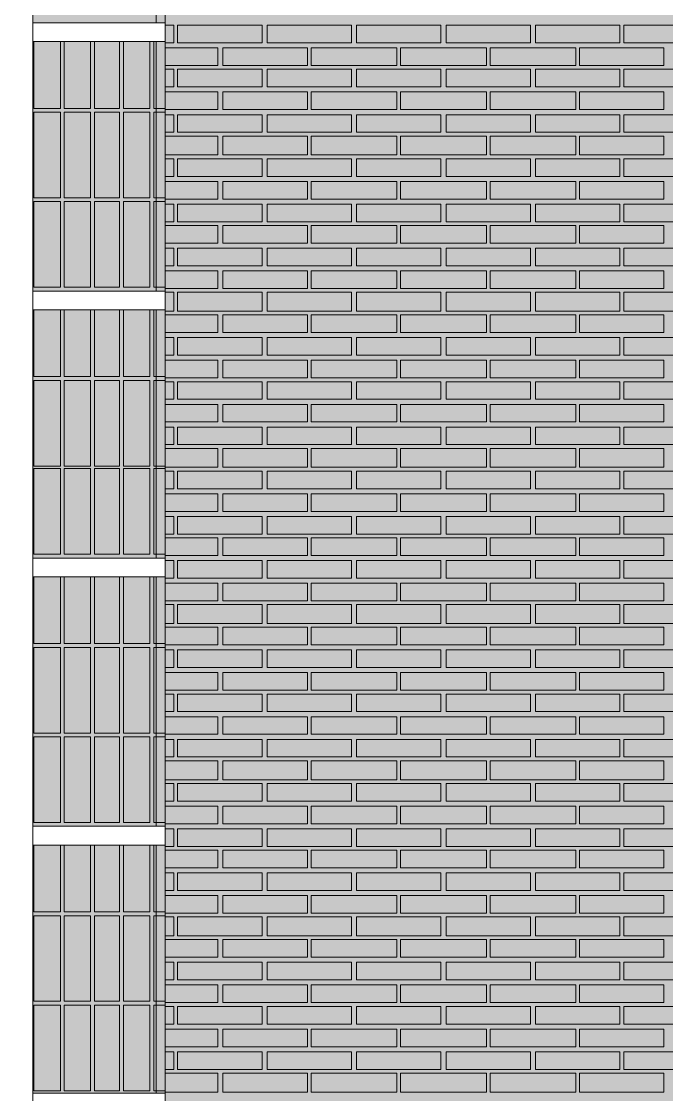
# Model space of a CAD drawing. Header units: millimetres. Extents: x -28928 to 100580, y -22867 to 36490.
# Drawn here: x 55282 to 57448, y 3330 to 6934 of the extents above; entities that cross this region are included whole.
import ezdxf

# ---------------------------------------------------------------- set-up
doc = ezdxf.new("R2010")
doc.units = ezdxf.units.MM
doc.layers.add('PDF _Геометрия', color=7, linetype='Continuous', true_color=0x8f8e8d)
doc.layers.add('PDF _Сплошная заливка', color=7, linetype='Continuous', true_color=0xffffff)

msp = doc.modelspace()

# ---------------------------------------------------------------- hatches: boundary and pattern name
at = {"layer": 'PDF _Сплошная заливка', "true_color": 0xffb53f, "transparency": 33554559}
h = msp.add_hatch(color=40, dxfattribs=at)
h.paths.add_polyline_path([(54591.8, 8685.7), (54591.8, 8224.5), (54845.7, 8224.5), (54845.7, 8685.7)])
h.paths.add_polyline_path([(54460.7, 3189.9), (54460.7, 2728.7), (54566.4, 2728.7), (54566.4, 3189.9)])
h.paths.add_polyline_path([(54875.3, 3689.1), (54875.3, 3228), (55243.4, 3228), (55243.4, 3689.1)])
h.paths.add_polyline_path([(54875.3, 3189.9), (54875.3, 2728.7), (55243.4, 2728.7), (55243.4, 3189.9)])
h.paths.add_polyline_path([(54460.7, 3689.1), (54460.7, 3228), (54566.4, 3228), (54566.4, 3689.1)])
h.paths.add_polyline_path([(43706.1, 2161.8), (43706.1, 2144.9), (44006.4, 2144.9), (44006.4, 2161.8)])
h.paths.add_polyline_path([(54875.3, 4188.4), (54875.3, 3727.2), (55243.4, 3727.2), (55243.4, 4188.4)])
h.paths.add_polyline_path([(43706.1, 2094.1), (43706.1, 2081.4), (44006.4, 2081.4), (44006.4, 2094.1)])
h.paths.add_polyline_path([(54460.7, 4188.4), (54460.7, 3727.2), (54566.4, 3727.2), (54566.4, 4188.4)])
h.paths.add_polyline_path([(43706.1, 2034.9), (43706.1, 2022.2), (44006.4, 2022.2), (44006.4, 2034.9)])
h.paths.add_polyline_path([(54591.8, 4687.6), (54591.8, 4226.4), (54845.7, 4226.4), (54845.7, 4687.6)])
h.paths.add_polyline_path([(43706.1, 1971.4), (43706.1, 1963), (44006.4, 1963), (44006.4, 1971.4)])
h.paths.add_polyline_path([(54591.8, 5186.8), (54591.8, 4725.7), (54845.7, 4725.7), (54845.7, 5186.8)])
h.paths.add_polyline_path([(43706.1, 1912.2), (43706.1, 1903.7), (44006.4, 1903.7), (44006.4, 1912.2)])
h.paths.add_polyline_path([(54875.3, 5686), (54875.3, 5224.9), (55243.4, 5224.9), (55243.4, 5686)])
h.paths.add_polyline_path([(43706.1, 1853), (43706.1, 1844.5), (44006.4, 1844.5), (44006.4, 1853)])
h.paths.add_polyline_path([(54460.7, 5686), (54460.7, 5224.9), (54566.4, 5224.9), (54566.4, 5686)])
h.paths.add_polyline_path([(43706.1, 1793.7), (43706.1, 1785.3), (44006.4, 1785.3), (44006.4, 1793.7)])
h.paths.add_polyline_path([(54875.3, 6185.3), (54875.3, 5728.4), (55243.4, 5728.4), (55243.4, 6185.3)])
h.paths.add_polyline_path([(43490.3, 1793.7), (43490.3, 1785.3), (43613, 1785.3), (43613, 1793.7)])
h.paths.add_polyline_path([(54460.7, 6185.3), (54460.7, 5728.4), (54566.4, 5728.4), (54566.4, 6185.3)])
h.paths.add_polyline_path([(43490.3, 1853), (43490.3, 1844.5), (43613, 1844.5), (43613, 1853)])
h.paths.add_polyline_path([(54591.8, 6684.5), (54591.8, 6227.6), (54845.7, 6227.6), (54845.7, 6684.5)])
h.paths.add_polyline_path([(43490.3, 1912.2), (43490.3, 1903.7), (43613, 1903.7), (43613, 1912.2)])
h.paths.add_polyline_path([(54591.8, 7183.7), (54591.8, 6726.8), (54845.7, 6726.8), (54845.7, 7183.7)])
h.paths.add_polyline_path([(43490.3, 1971.4), (43490.3, 1963), (43613, 1963), (43613, 1971.4)])
h.paths.add_polyline_path([(54875.3, 7687.2), (54875.3, 7226), (55243.4, 7226), (55243.4, 7687.2)])
h.paths.add_polyline_path([(43490.3, 2034.9), (43490.3, 2022.2), (43613, 2022.2), (43613, 2034.9)])
h.paths.add_polyline_path([(54460.7, 7687.2), (54460.7, 7226), (54566.4, 7226), (54566.4, 7687.2)])
h.paths.add_polyline_path([(43490.3, 2094.1), (43490.3, 2081.4), (43613, 2081.4), (43613, 2094.1)])
h.paths.add_polyline_path([(54875.3, 8186.4), (54875.3, 7725.3), (55243.4, 7725.3), (55243.4, 8186.4)])
h.paths.add_polyline_path([(43490.3, 2161.8), (43490.3, 2144.9), (43613, 2144.9), (43613, 2161.8)])
h.paths.add_polyline_path([(54460.7, 8186.4), (54460.7, 7725.3), (54566.4, 7725.3), (54566.4, 8186.4)])
h.paths.add_polyline_path([(54591.8, 3189.9), (54591.8, 2728.7), (54845.7, 2728.7), (54845.7, 3189.9)])
h.paths.add_polyline_path([(54875.3, 8685.7), (54875.3, 8224.5), (55243.4, 8224.5), (55243.4, 8685.7)])
h.paths.add_polyline_path([(54591.8, 3689.1), (54591.8, 3228), (54845.7, 3228), (54845.7, 3689.1)])
h.paths.add_polyline_path([(54460.7, 8685.7), (54460.7, 8224.5), (54566.4, 8224.5), (54566.4, 8685.7)])
h.paths.add_polyline_path([(54591.8, 4188.4), (54591.8, 3727.2), (54845.7, 3727.2), (54845.7, 4188.4)])
h.paths.add_polyline_path([(55763.7, 8664.5), (55319.5, 8664.5), (55319.5, 7831), (55763.7, 7831)])
h.paths.add_polyline_path([(54875.3, 4687.6), (54875.3, 4226.4), (55243.4, 4226.4), (55243.4, 4687.6)])
h.paths.add_polyline_path([(54845.7, 8723.7), (54845.7, 9028.4), (54591.8, 9028.4), (54591.8, 8723.7)])
h.paths.add_polyline_path([(54460.7, 4687.6), (54460.7, 4226.4), (54566.4, 4226.4), (54566.4, 4687.6)])
h.paths.add_polyline_path([(55319.5, 8728), (55763.7, 8728), (55763.7, 9028.4), (55319.5, 9028.4)])
h.paths.add_polyline_path([(54875.3, 5186.8), (54875.3, 4725.7), (55243.4, 4725.7), (55243.4, 5186.8)])
h.paths.add_polyline_path([(55763.7, 7767.6), (55319.5, 7767.6), (55319.5, 6929.9), (55763.7, 6929.9)])
h.paths.add_polyline_path([(54460.7, 5186.8), (54460.7, 4725.7), (54566.4, 4725.7), (54566.4, 5186.8)])
h.paths.add_polyline_path([(55763.7, 5965.3), (55319.5, 5965.3), (55319.5, 5131.8), (55763.7, 5131.8)])
h.paths.add_polyline_path([(54591.8, 5686), (54591.8, 5224.9), (54845.7, 5224.9), (54845.7, 5686)])
h.paths.add_polyline_path([(44344.9, 1671), (44344.9, 1573.7), (44890.7, 1573.7), (44890.7, 2733), (46265.7, 2733), (46265.7, 2766.8), (48152.6, 2766.8), (48152.6, 2733), (49887.2, 2733), (49887.2, 1573.7), (51287.6, 1573.7), (51287.6, 2733), (53085.7, 2733), (53085.7, 1573.7), (55260.3, 1573.7), (55260.3, 2686.4), (54448, 2686.4), (54448, 9028.4), (34432.2, 9028.4), (34432.2, 1573.7), (35295.3, 1573.7), (35295.3, 2733), (37093.4, 2733), (37093.4, 1573.7), (38493.7, 1573.7), (38493.7, 2733), (40291.8, 2733), (40291.8, 1573.7), (41637.2, 1573.7), (41637.2, 1869.9), (41692.2, 1869.9), (41692.2, 1891), (41578, 1891), (41578, 1908), (41692.2, 1908), (41692.2, 2733), (43490.3, 2733), (43490.3, 2284.5), (43503, 2288.7), (43511.4, 2293), (43524.1, 2297.2), (43541.1, 2305.7), (43553.7, 2309.9), (43570.7, 2318.4), (43583.4, 2322.6), (43600.3, 2331), (43613, 2335.3), (43629.9, 2343.7), (43642.6, 2348), (43659.5, 2356.4), (43672.2, 2360.7), (43680.7, 2364.9), (43693.4, 2369.1), (43710.3, 2377.6), (43723, 2381.8), (43739.9, 2390.3), (43752.6, 2394.5), (43769.5, 2403), (43782.2, 2407.2), (43799.1, 2415.7), (43811.8, 2419.9), (43828.7, 2428.4), (43841.4, 2432.6), (43849.9, 2436.8), (43871.1, 2436.8), (43888, 2428.4), (43900.7, 2424.1), (43917.6, 2415.7), (43930.3, 2411.4), (43947.2, 2403), (43959.9, 2398.7), (43976.8, 2390.3), (43989.5, 2386), (44006.4, 2377.6), (44019.1, 2373.4), (44036.1, 2364.9), (44048.7, 2360.7), (44065.7, 2352.2), (44078.4, 2348), (44095.3, 2339.5), (44108, 2335.3), (44133.4, 2322.6), (44146.1, 2318.4), (44163, 2309.9), (44175.7, 2305.7), (44192.6, 2297.2), (44205.3, 2293), (44222.2, 2284.5), (44234.9, 2280.3), (44251.8, 2271.8), (44264.5, 2267.6), (44281.4, 2259.1), (44294.1, 2254.9), (44311.1, 2246.4), (44323.7, 2242.2), (44340.7, 2233.7), (44353.4, 2229.5), (44378.7, 2216.8), (44378.7, 2161.8), (44099.5, 2161.8), (44099.5, 2144.9), (44294.1, 2144.9), (44340.7, 2098.4), (44099.5, 2094.1), (44099.5, 2081.4), (44298.4, 2081.4), (44340.7, 2039.1), (44099.5, 2034.9), (44099.5, 2022.2), (44294.1, 2022.2), (44340.7, 1975.7), (44099.5, 1971.4), (44099.5, 1963), (44294.1, 1963), (44340.7, 1916.4), (44099.5, 1912.2), (44099.5, 1903.7), (44294.1, 1903.7), (44340.7, 1857.2), (44099.5, 1853), (44099.5, 1844.5), (44294.1, 1844.5), (44340.7, 1798), (44099.5, 1793.7), (44099.5, 1785.3), (44289.9, 1785.3), (44298.4, 1781), (44340.7, 1738.7), (44336.4, 1734.5), (44404.1, 1726), (44404.1, 1671)])
h.paths.add_polyline_path([(54591.8, 6185.3), (54591.8, 5728.4), (54845.7, 5728.4), (54845.7, 6185.3)])
h.paths.add_polyline_path([(55763.7, 4167.2), (55319.5, 4167.2), (55319.5, 3333.7), (55763.7, 3333.7)])
h.paths.add_polyline_path([(54875.3, 6684.5), (54875.3, 6227.6), (55243.4, 6227.6), (55243.4, 6684.5)])
h.paths.add_polyline_path([(55763.7, 3270.3), (55319.5, 3270.3), (55319.5, 2432.6), (55763.7, 2432.6)])
h.paths.add_polyline_path([(54460.7, 6684.5), (54460.7, 6227.6), (54566.4, 6227.6), (54566.4, 6684.5)])
h.paths.add_polyline_path([(55763.7, 2369.1), (55319.5, 2369.1), (55319.5, 1573.7), (55763.7, 1573.7)])
h.paths.add_polyline_path([(54875.3, 7183.7), (54875.3, 6726.8), (55243.4, 6726.8), (55243.4, 7183.7)])
h.paths.add_polyline_path([(55763.7, 5068.4), (55319.5, 5068.4), (55319.5, 4230.7), (55763.7, 4230.7)])
h.paths.add_polyline_path([(54460.7, 7183.7), (54460.7, 6726.8), (54566.4, 6726.8), (54566.4, 7183.7)])
h.paths.add_polyline_path([(55763.7, 6866.4), (55319.5, 6866.4), (55319.5, 6028.7), (55763.7, 6028.7)])
h.paths.add_polyline_path([(54591.8, 7687.2), (54591.8, 7226), (54845.7, 7226), (54845.7, 7687.2)])
h.paths.add_polyline_path([(55243.4, 8723.7), (55243.4, 9028.4), (54875.3, 9028.4), (54875.3, 8723.7)])
h.paths.add_polyline_path([(54591.8, 8186.4), (54591.8, 7725.3), (54845.7, 7725.3), (54845.7, 8186.4)])
h.paths.add_polyline_path([(54566.4, 8723.7), (54566.4, 9028.4), (54460.7, 9028.4), (54460.7, 8723.7)])
at = {"layer": 'PDF _Сплошная заливка', "true_color": 0xdcd6cf, "transparency": 33554559}
msp.add_hatch(color=254, dxfattribs=at).paths.add_polyline_path([(60798.4, -2005.5), (60798.4, -4713.2), (70224.5, -4713.2), (70224.5, -1464), (74070.3, -1464), (74070.3, -4713.2), (82294.9, -4713.2), (82294.9, 9028.4), (55763.7, 9028.4), (55763.7, -4713.2), (56851.1, -4713.2), (56851.1, -1464), (58251.4, -1464), (58251.4, -4713.2), (59499.5, -4713.2), (59499.5, -2005.5)])

# ---------------------------------------------------------------- linework, layer by layer
at = {"layer": 'PDF _Геометрия', "color": 7, "lineweight": 9}
for points in [[(55319.5, 9870.3), (55319.5, 1573.7)], [(55763.7, 1023.7), (55763.7, 9028.4), (55763.7, 1455.3), (55763.7, 1463.7)], [(55734.1, 7767.6), (55734.1, 6929.9)], [(55763.7, 6929.9), (55319.5, 6929.9)], [(55319.5, 6028.7), (55763.7, 6028.7), (55763.7, 6866.4), (55319.5, 6866.4)], [(55734.1, 6866.4), (55734.1, 6028.7)], [(55319.5, 5131.8), (55763.7, 5131.8), (55763.7, 5965.3), (55319.5, 5965.3)], [(55734.1, 5965.3), (55734.1, 5131.8)], [(55319.5, 4230.7), (55763.7, 4230.7), (55763.7, 5068.4), (55319.5, 5068.4)], [(55734.1, 5068.4), (55734.1, 4230.7)], [(55319.5, 4167.2), (55763.7, 4167.2)], [(55734.1, 4167.2), (55734.1, 3333.7)], [(55763.7, 3333.7), (55319.5, 3333.7)]]:
    msp.add_lwpolyline(points, dxfattribs=at)
at = {"layer": 'PDF _Геометрия', "color": 253, "lineweight": 9, "true_color": 0xaea391}
for points in [[(55412.6, 6929.9), (55323.7, 6929.9)], [(55514.1, 6929.9), (55425.3, 6929.9)], [(55611.4, 6929.9), (55526.8, 6929.9)], [(55713, 6929.9), (55624.1, 6929.9)], [(55763.7, 6929.9), (55725.7, 6929.9)], [(55323.7, 6866.4), (55323.7, 6642.2), (55412.6, 6642.2), (55412.6, 6866.4)], [(55425.3, 6866.4), (55425.3, 6642.2), (55514.1, 6642.2), (55514.1, 6866.4)], [(55526.8, 6866.4), (55526.8, 6642.2), (55611.4, 6642.2), (55611.4, 6866.4)], [(55624.1, 6866.4), (55624.1, 6642.2), (55713, 6642.2), (55713, 6866.4)], [(55763.7, 6642.2), (55725.7, 6642.2), (55725.7, 6866.4)], [(55763.7, 6341.8), (55725.7, 6341.8), (55725.7, 6629.5), (55763.7, 6629.5)], [(55763.7, 6041.4), (55725.7, 6041.4), (55725.7, 6329.1), (55763.7, 6329.1)], [(55412.6, 6028.7), (55323.7, 6028.7)], [(55514.1, 6028.7), (55425.3, 6028.7)], [(55611.4, 6028.7), (55526.8, 6028.7)], [(55713, 6028.7), (55624.1, 6028.7)], [(55763.7, 6028.7), (55725.7, 6028.7)], [(55323.7, 5965.3), (55323.7, 5741), (55412.6, 5741), (55412.6, 5965.3)], [(55425.3, 5965.3), (55425.3, 5741), (55514.1, 5741), (55514.1, 5965.3)], [(55526.8, 5965.3), (55526.8, 5741), (55611.4, 5741), (55611.4, 5965.3)], [(55624.1, 5965.3), (55624.1, 5741), (55713, 5741), (55713, 5965.3)], [(55763.7, 5741), (55725.7, 5741), (55725.7, 5965.3)], [(55763.7, 5440.7), (55725.7, 5440.7), (55725.7, 5728.4), (55763.7, 5728.4)], [(55763.7, 5144.5), (55725.7, 5144.5), (55725.7, 5432.2), (55763.7, 5432.2)], [(55412.6, 5131.8), (55323.7, 5131.8)], [(55514.1, 5131.8), (55425.3, 5131.8)], [(55611.4, 5131.8), (55526.8, 5131.8)], [(55713, 5131.8), (55624.1, 5131.8)], [(55763.7, 5131.8), (55725.7, 5131.8)], [(55323.7, 5068.4), (55323.7, 4844.1), (55412.6, 4844.1), (55412.6, 5068.4)], [(55425.3, 5068.4), (55425.3, 4844.1), (55514.1, 4844.1), (55514.1, 5068.4)], [(55526.8, 5068.4), (55526.8, 4844.1), (55611.4, 4844.1), (55611.4, 5068.4)], [(55624.1, 5068.4), (55624.1, 4844.1), (55713, 4844.1), (55713, 5068.4)], [(55763.7, 4844.1), (55725.7, 4844.1), (55725.7, 5068.4)], [(55763.7, 4543.7), (55725.7, 4543.7), (55725.7, 4831.4), (55763.7, 4831.4)], [(55763.7, 4243.4), (55725.7, 4243.4), (55725.7, 4531), (55763.7, 4531)], [(55412.6, 4230.7), (55323.7, 4230.7)], [(55514.1, 4230.7), (55425.3, 4230.7)], [(55611.4, 4230.7), (55526.8, 4230.7)], [(55713, 4230.7), (55624.1, 4230.7)], [(55742.6, 4230.7), (55725.7, 4230.7)], [(55323.7, 4167.2), (55323.7, 3943), (55412.6, 3943), (55412.6, 4167.2)], [(55425.3, 4167.2), (55425.3, 3943), (55514.1, 3943), (55514.1, 4167.2)], [(55526.8, 4167.2), (55526.8, 3943), (55611.4, 3943), (55611.4, 4167.2)], [(55624.1, 4167.2), (55624.1, 3943), (55713, 3943), (55713, 4167.2)], [(55763.7, 3943), (55725.7, 3943), (55725.7, 4167.2)], [(55763.7, 3642.6), (55725.7, 3642.6), (55725.7, 3930.3), (55763.7, 3930.3)], [(55763.7, 3342.2), (55725.7, 3342.2), (55725.7, 3629.9), (55763.7, 3629.9)], [(55412.6, 3333.7), (55323.7, 3333.7)], [(55514.1, 3333.7), (55425.3, 3333.7)], [(55611.4, 3333.7), (55526.8, 3333.7)], [(55713, 3333.7), (55624.1, 3333.7)], [(55763.7, 3333.7), (55725.7, 3333.7)]]:
    msp.add_lwpolyline(points, dxfattribs=at)
at = {"layer": 'PDF _Геометрия', "lineweight": 9}
for points in [[(55763.7, 6921.4), (55793.4, 6921.4), (55793.4, 6862.2), (55763.7, 6862.2)], [(55763.7, 6845.3), (55797.6, 6845.3), (55941.4, 6845.3), (55941.4, 6786), (55797.6, 6786), (55763.7, 6786)], [(55763.7, 6773.4), (55793.4, 6773.4), (55793.4, 6714.1), (55763.7, 6714.1)], [(55763.7, 6697.2), (55797.6, 6697.2), (55941.4, 6697.2), (55941.4, 6638), (55797.6, 6638), (55763.7, 6638)], [(55763.7, 6621), (55793.4, 6621), (55793.4, 6561.8), (55763.7, 6561.8)], [(55763.7, 6549.1), (55797.6, 6549.1), (55941.4, 6549.1), (55941.4, 6485.7), (55797.6, 6485.7), (55763.7, 6485.7)], [(55763.7, 6473), (55793.4, 6473), (55793.4, 6413.7), (55763.7, 6413.7)], [(55763.7, 6396.8), (55797.6, 6396.8), (55941.4, 6396.8), (55941.4, 6337.6), (55797.6, 6337.6), (55763.7, 6337.6)], [(55763.7, 6320.7), (55793.4, 6320.7), (55793.4, 6261.4), (55763.7, 6261.4)], [(55763.7, 6248.7), (55797.6, 6248.7), (55941.4, 6248.7), (55941.4, 6189.5), (55797.6, 6189.5), (55763.7, 6189.5)], [(55763.7, 6172.6), (55793.4, 6172.6), (55793.4, 6113.4), (55763.7, 6113.4)], [(55763.7, 6096.4), (55797.6, 6096.4), (55941.4, 6096.4), (55941.4, 6037.2), (55797.6, 6037.2), (55763.7, 6037.2)], [(55763.7, 6024.5), (55793.4, 6024.5), (55793.4, 5961), (55763.7, 5961)], [(55763.7, 5948.4), (55797.6, 5948.4), (55941.4, 5948.4), (55941.4, 5889.1), (55797.6, 5889.1), (55763.7, 5889.1)], [(55763.7, 5872.2), (55793.4, 5872.2), (55793.4, 5813), (55763.7, 5813)], [(55763.7, 5796), (55797.6, 5796), (55941.4, 5796), (55941.4, 5736.8), (55797.6, 5736.8), (55763.7, 5736.8)], [(55763.7, 5724.1), (55793.4, 5724.1), (55793.4, 5664.9), (55763.7, 5664.9)], [(55763.7, 5648), (55797.6, 5648), (55941.4, 5648), (55941.4, 5588.7), (55797.6, 5588.7), (55763.7, 5588.7)], [(55763.7, 5571.8), (55793.4, 5571.8), (55793.4, 5512.6), (55763.7, 5512.6)], [(55763.7, 5499.9), (55797.6, 5499.9), (55941.4, 5499.9), (55941.4, 5436.4), (55797.6, 5436.4), (55763.7, 5436.4)], [(55763.7, 5423.7), (55793.4, 5423.7), (55793.4, 5364.5), (55763.7, 5364.5)], [(55763.7, 5347.6), (55797.6, 5347.6), (55941.4, 5347.6), (55941.4, 5288.4), (55797.6, 5288.4), (55763.7, 5288.4)], [(55763.7, 5271.4), (55793.4, 5271.4), (55793.4, 5212.2), (55763.7, 5212.2)], [(55763.7, 5199.5), (55797.6, 5199.5), (55941.4, 5199.5), (55941.4, 5140.3), (55797.6, 5140.3), (55763.7, 5140.3)], [(55763.7, 5123.4), (55793.4, 5123.4), (55793.4, 5064.1), (55763.7, 5064.1)], [(55763.7, 5047.2), (55797.6, 5047.2), (55941.4, 5047.2), (55941.4, 4988), (55797.6, 4988), (55763.7, 4988)], [(55763.7, 4975.3), (55793.4, 4975.3), (55793.4, 4911.8), (55763.7, 4911.8)], [(55763.7, 4899.1), (55797.6, 4899.1), (55941.4, 4899.1), (55941.4, 4839.9), (55797.6, 4839.9), (55763.7, 4839.9)], [(55763.7, 4823), (55793.4, 4823), (55793.4, 4763.7), (55763.7, 4763.7)], [(55763.7, 4746.8), (55797.6, 4746.8), (55941.4, 4746.8), (55941.4, 4687.6), (55797.6, 4687.6), (55763.7, 4687.6)], [(55763.7, 4674.9), (55793.4, 4674.9), (55793.4, 4615.7), (55763.7, 4615.7)], [(55763.7, 4598.7), (55797.6, 4598.7), (55941.4, 4598.7), (55941.4, 4539.5), (55797.6, 4539.5), (55763.7, 4539.5)], [(55763.7, 4522.6), (55793.4, 4522.6), (55793.4, 4463.4), (55763.7, 4463.4)], [(55763.7, 4450.7), (55797.6, 4450.7), (55941.4, 4450.7), (55941.4, 4387.2), (55797.6, 4387.2), (55763.7, 4387.2)], [(55763.7, 4374.5), (55793.4, 4374.5), (55793.4, 4315.3), (55763.7, 4315.3)], [(55763.7, 4298.4), (55797.6, 4298.4), (55941.4, 4298.4), (55941.4, 4239.1), (55797.6, 4239.1), (55763.7, 4239.1)], [(55763.7, 4222.2), (55793.4, 4222.2), (55793.4, 4163), (55763.7, 4163)], [(55763.7, 4150.3), (55797.6, 4150.3), (55941.4, 4150.3), (55941.4, 4091), (55797.6, 4091), (55763.7, 4091)], [(55763.7, 4074.1), (55793.4, 4074.1), (55793.4, 4014.9), (55763.7, 4014.9)], [(55763.7, 3998), (55797.6, 3998), (55941.4, 3998), (55941.4, 3938.7), (55797.6, 3938.7), (55763.7, 3938.7)], [(55763.7, 3926), (55793.4, 3926), (55793.4, 3862.6), (55763.7, 3862.6)], [(55763.7, 3849.9), (55797.6, 3849.9), (55941.4, 3849.9), (55941.4, 3790.7), (55797.6, 3790.7), (55763.7, 3790.7)], [(55763.7, 3773.7), (55793.4, 3773.7), (55793.4, 3714.5), (55763.7, 3714.5)], [(55763.7, 3697.6), (55797.6, 3697.6), (55941.4, 3697.6), (55941.4, 3638.4), (55797.6, 3638.4), (55763.7, 3638.4)], [(55763.7, 3625.7), (55793.4, 3625.7), (55793.4, 3566.4), (55763.7, 3566.4)], [(55763.7, 3549.5), (55797.6, 3549.5), (55941.4, 3549.5), (55941.4, 3490.3), (55797.6, 3490.3), (55763.7, 3490.3)], [(55763.7, 3473.4), (55793.4, 3473.4), (55793.4, 3414.1), (55763.7, 3414.1)], [(55763.7, 3401.4), (55797.6, 3401.4), (55941.4, 3401.4), (55941.4, 3338), (55797.6, 3338), (55763.7, 3338)]]:
    msp.add_lwpolyline(points, dxfattribs=at)
for points in [[(56089.5, 6921.4), (56089.5, 6862.2), (55806.1, 6862.2), (55806.1, 6921.4)], [(56389.9, 6921.4), (56389.9, 6862.2), (56106.4, 6862.2), (56106.4, 6921.4)], [(56690.3, 6921.4), (56690.3, 6862.2), (56406.8, 6862.2), (56406.8, 6921.4)], [(56990.7, 6921.4), (56990.7, 6862.2), (56707.2, 6862.2), (56707.2, 6921.4)], [(57291.1, 6921.4), (57291.1, 6862.2), (57007.6, 6862.2), (57007.6, 6921.4)], [(57591.4, 6921.4), (57591.4, 6862.2), (57303.7, 6862.2), (57303.7, 6921.4)], [(56241.8, 6786), (56098, 6786), (55958.4, 6786), (55958.4, 6845.3), (56098, 6845.3), (56241.8, 6845.3)], [(56542.2, 6786), (56398.4, 6786), (56254.5, 6786), (56254.5, 6845.3), (56398.4, 6845.3), (56542.2, 6845.3)], [(56842.6, 6786), (56698.7, 6786), (56554.9, 6786), (56554.9, 6845.3), (56698.7, 6845.3), (56842.6, 6845.3)], [(57143, 6786), (56999.1, 6786), (56855.3, 6786), (56855.3, 6845.3), (56999.1, 6845.3), (57143, 6845.3)], [(57439.1, 6786), (57299.5, 6786), (57155.7, 6786), (57155.7, 6845.3), (57299.5, 6845.3), (57439.1, 6845.3)], [(56089.5, 6773.4), (56089.5, 6714.1), (55806.1, 6714.1), (55806.1, 6773.4)], [(56389.9, 6773.4), (56389.9, 6714.1), (56106.4, 6714.1), (56106.4, 6773.4)], [(56690.3, 6773.4), (56690.3, 6714.1), (56406.8, 6714.1), (56406.8, 6773.4)], [(56990.7, 6773.4), (56990.7, 6714.1), (56707.2, 6714.1), (56707.2, 6773.4)], [(57291.1, 6773.4), (57291.1, 6714.1), (57007.6, 6714.1), (57007.6, 6773.4)], [(57591.4, 6773.4), (57591.4, 6714.1), (57303.7, 6714.1), (57303.7, 6773.4)], [(56241.8, 6638), (56098, 6638), (55958.4, 6638), (55958.4, 6697.2), (56098, 6697.2), (56241.8, 6697.2)], [(56542.2, 6638), (56398.4, 6638), (56254.5, 6638), (56254.5, 6697.2), (56398.4, 6697.2), (56542.2, 6697.2)], [(56842.6, 6638), (56698.7, 6638), (56554.9, 6638), (56554.9, 6697.2), (56698.7, 6697.2), (56842.6, 6697.2)], [(57143, 6638), (56999.1, 6638), (56855.3, 6638), (56855.3, 6697.2), (56999.1, 6697.2), (57143, 6697.2)], [(57439.1, 6638), (57299.5, 6638), (57155.7, 6638), (57155.7, 6697.2), (57299.5, 6697.2), (57439.1, 6697.2)], [(56089.5, 6621), (56089.5, 6561.8), (55806.1, 6561.8), (55806.1, 6621)], [(56389.9, 6621), (56389.9, 6561.8), (56106.4, 6561.8), (56106.4, 6621)], [(56690.3, 6621), (56690.3, 6561.8), (56406.8, 6561.8), (56406.8, 6621)], [(56990.7, 6621), (56990.7, 6561.8), (56707.2, 6561.8), (56707.2, 6621)], [(57291.1, 6621), (57291.1, 6561.8), (57007.6, 6561.8), (57007.6, 6621)], [(57591.4, 6621), (57591.4, 6561.8), (57303.7, 6561.8), (57303.7, 6621)], [(56241.8, 6485.7), (56098, 6485.7), (55958.4, 6485.7), (55958.4, 6549.1), (56098, 6549.1), (56241.8, 6549.1)], [(56542.2, 6485.7), (56398.4, 6485.7), (56254.5, 6485.7), (56254.5, 6549.1), (56398.4, 6549.1), (56542.2, 6549.1)], [(56842.6, 6485.7), (56698.7, 6485.7), (56554.9, 6485.7), (56554.9, 6549.1), (56698.7, 6549.1), (56842.6, 6549.1)], [(57143, 6485.7), (56999.1, 6485.7), (56855.3, 6485.7), (56855.3, 6549.1), (56999.1, 6549.1), (57143, 6549.1)], [(57439.1, 6485.7), (57299.5, 6485.7), (57155.7, 6485.7), (57155.7, 6549.1), (57299.5, 6549.1), (57439.1, 6549.1)], [(56089.5, 6473), (56089.5, 6413.7), (55806.1, 6413.7), (55806.1, 6473)], [(56389.9, 6473), (56389.9, 6413.7), (56106.4, 6413.7), (56106.4, 6473)], [(56690.3, 6473), (56690.3, 6413.7), (56406.8, 6413.7), (56406.8, 6473)], [(56990.7, 6473), (56990.7, 6413.7), (56707.2, 6413.7), (56707.2, 6473)], [(57291.1, 6473), (57291.1, 6413.7), (57007.6, 6413.7), (57007.6, 6473)], [(57591.4, 6473), (57591.4, 6413.7), (57303.7, 6413.7), (57303.7, 6473)], [(56241.8, 6337.6), (56098, 6337.6), (55958.4, 6337.6), (55958.4, 6396.8), (56098, 6396.8), (56241.8, 6396.8)], [(56542.2, 6337.6), (56398.4, 6337.6), (56254.5, 6337.6), (56254.5, 6396.8), (56398.4, 6396.8), (56542.2, 6396.8)], [(56842.6, 6337.6), (56698.7, 6337.6), (56554.9, 6337.6), (56554.9, 6396.8), (56698.7, 6396.8), (56842.6, 6396.8)], [(57143, 6337.6), (56999.1, 6337.6), (56855.3, 6337.6), (56855.3, 6396.8), (56999.1, 6396.8), (57143, 6396.8)], [(57439.1, 6337.6), (57299.5, 6337.6), (57155.7, 6337.6), (57155.7, 6396.8), (57299.5, 6396.8), (57439.1, 6396.8)], [(56089.5, 6320.7), (56089.5, 6261.4), (55806.1, 6261.4), (55806.1, 6320.7)], [(56389.9, 6320.7), (56389.9, 6261.4), (56106.4, 6261.4), (56106.4, 6320.7)], [(56690.3, 6320.7), (56690.3, 6261.4), (56406.8, 6261.4), (56406.8, 6320.7)], [(56990.7, 6320.7), (56990.7, 6261.4), (56707.2, 6261.4), (56707.2, 6320.7)], [(57291.1, 6320.7), (57291.1, 6261.4), (57007.6, 6261.4), (57007.6, 6320.7)], [(57591.4, 6320.7), (57591.4, 6261.4), (57303.7, 6261.4), (57303.7, 6320.7)], [(56241.8, 6189.5), (56098, 6189.5), (55958.4, 6189.5), (55958.4, 6248.7), (56098, 6248.7), (56241.8, 6248.7)], [(56542.2, 6189.5), (56398.4, 6189.5), (56254.5, 6189.5), (56254.5, 6248.7), (56398.4, 6248.7), (56542.2, 6248.7)], [(56842.6, 6189.5), (56698.7, 6189.5), (56554.9, 6189.5), (56554.9, 6248.7), (56698.7, 6248.7), (56842.6, 6248.7)], [(57143, 6189.5), (56999.1, 6189.5), (56855.3, 6189.5), (56855.3, 6248.7), (56999.1, 6248.7), (57143, 6248.7)], [(57439.1, 6189.5), (57299.5, 6189.5), (57155.7, 6189.5), (57155.7, 6248.7), (57299.5, 6248.7), (57439.1, 6248.7)], [(56089.5, 6172.6), (56089.5, 6113.4), (55806.1, 6113.4), (55806.1, 6172.6)], [(56389.9, 6172.6), (56389.9, 6113.4), (56106.4, 6113.4), (56106.4, 6172.6)], [(56690.3, 6172.6), (56690.3, 6113.4), (56406.8, 6113.4), (56406.8, 6172.6)], [(56990.7, 6172.6), (56990.7, 6113.4), (56707.2, 6113.4), (56707.2, 6172.6)], [(57291.1, 6172.6), (57291.1, 6113.4), (57007.6, 6113.4), (57007.6, 6172.6)], [(57591.4, 6172.6), (57591.4, 6113.4), (57303.7, 6113.4), (57303.7, 6172.6)], [(56241.8, 6037.2), (56098, 6037.2), (55958.4, 6037.2), (55958.4, 6096.4), (56098, 6096.4), (56241.8, 6096.4)], [(56542.2, 6037.2), (56398.4, 6037.2), (56254.5, 6037.2), (56254.5, 6096.4), (56398.4, 6096.4), (56542.2, 6096.4)], [(56842.6, 6037.2), (56698.7, 6037.2), (56554.9, 6037.2), (56554.9, 6096.4), (56698.7, 6096.4), (56842.6, 6096.4)], [(57143, 6037.2), (56999.1, 6037.2), (56855.3, 6037.2), (56855.3, 6096.4), (56999.1, 6096.4), (57143, 6096.4)], [(57439.1, 6037.2), (57299.5, 6037.2), (57155.7, 6037.2), (57155.7, 6096.4), (57299.5, 6096.4), (57439.1, 6096.4)], [(56089.5, 6024.5), (56089.5, 5961), (55806.1, 5961), (55806.1, 6024.5)], [(56389.9, 6024.5), (56389.9, 5961), (56106.4, 5961), (56106.4, 6024.5)], [(56690.3, 6024.5), (56690.3, 5961), (56406.8, 5961), (56406.8, 6024.5)], [(56990.7, 6024.5), (56990.7, 5961), (56707.2, 5961), (56707.2, 6024.5)], [(57291.1, 6024.5), (57291.1, 5961), (57007.6, 5961), (57007.6, 6024.5)], [(57591.4, 6024.5), (57591.4, 5961), (57303.7, 5961), (57303.7, 6024.5)], [(56241.8, 5889.1), (56098, 5889.1), (55958.4, 5889.1), (55958.4, 5948.4), (56098, 5948.4), (56241.8, 5948.4)], [(56542.2, 5889.1), (56398.4, 5889.1), (56254.5, 5889.1), (56254.5, 5948.4), (56398.4, 5948.4), (56542.2, 5948.4)], [(56842.6, 5889.1), (56698.7, 5889.1), (56554.9, 5889.1), (56554.9, 5948.4), (56698.7, 5948.4), (56842.6, 5948.4)], [(57143, 5889.1), (56999.1, 5889.1), (56855.3, 5889.1), (56855.3, 5948.4), (56999.1, 5948.4), (57143, 5948.4)], [(57439.1, 5889.1), (57299.5, 5889.1), (57155.7, 5889.1), (57155.7, 5948.4), (57299.5, 5948.4), (57439.1, 5948.4)], [(56089.5, 5872.2), (56089.5, 5813), (55806.1, 5813), (55806.1, 5872.2)], [(56389.9, 5872.2), (56389.9, 5813), (56106.4, 5813), (56106.4, 5872.2)], [(56690.3, 5872.2), (56690.3, 5813), (56406.8, 5813), (56406.8, 5872.2)], [(56990.7, 5872.2), (56990.7, 5813), (56707.2, 5813), (56707.2, 5872.2)], [(57291.1, 5872.2), (57291.1, 5813), (57007.6, 5813), (57007.6, 5872.2)], [(57591.4, 5872.2), (57591.4, 5813), (57303.7, 5813), (57303.7, 5872.2)], [(56241.8, 5736.8), (56098, 5736.8), (55958.4, 5736.8), (55958.4, 5796), (56098, 5796), (56241.8, 5796)], [(56542.2, 5736.8), (56398.4, 5736.8), (56254.5, 5736.8), (56254.5, 5796), (56398.4, 5796), (56542.2, 5796)], [(56842.6, 5736.8), (56698.7, 5736.8), (56554.9, 5736.8), (56554.9, 5796), (56698.7, 5796), (56842.6, 5796)], [(57143, 5736.8), (56999.1, 5736.8), (56855.3, 5736.8), (56855.3, 5796), (56999.1, 5796), (57143, 5796)], [(57439.1, 5736.8), (57299.5, 5736.8), (57155.7, 5736.8), (57155.7, 5796), (57299.5, 5796), (57439.1, 5796)], [(56089.5, 5724.1), (56089.5, 5664.9), (55806.1, 5664.9), (55806.1, 5724.1)], [(56389.9, 5724.1), (56389.9, 5664.9), (56106.4, 5664.9), (56106.4, 5724.1)], [(56690.3, 5724.1), (56690.3, 5664.9), (56406.8, 5664.9), (56406.8, 5724.1)], [(56990.7, 5724.1), (56990.7, 5664.9), (56707.2, 5664.9), (56707.2, 5724.1)], [(57291.1, 5724.1), (57291.1, 5664.9), (57007.6, 5664.9), (57007.6, 5724.1)], [(57591.4, 5724.1), (57591.4, 5664.9), (57303.7, 5664.9), (57303.7, 5724.1)], [(56241.8, 5588.7), (56098, 5588.7), (55958.4, 5588.7), (55958.4, 5648), (56098, 5648), (56241.8, 5648)], [(56542.2, 5588.7), (56398.4, 5588.7), (56254.5, 5588.7), (56254.5, 5648), (56398.4, 5648), (56542.2, 5648)], [(56842.6, 5588.7), (56698.7, 5588.7), (56554.9, 5588.7), (56554.9, 5648), (56698.7, 5648), (56842.6, 5648)], [(57143, 5588.7), (56999.1, 5588.7), (56855.3, 5588.7), (56855.3, 5648), (56999.1, 5648), (57143, 5648)], [(57439.1, 5588.7), (57299.5, 5588.7), (57155.7, 5588.7), (57155.7, 5648), (57299.5, 5648), (57439.1, 5648)], [(56089.5, 5571.8), (56089.5, 5512.6), (55806.1, 5512.6), (55806.1, 5571.8)], [(56389.9, 5571.8), (56389.9, 5512.6), (56106.4, 5512.6), (56106.4, 5571.8)], [(56690.3, 5571.8), (56690.3, 5512.6), (56406.8, 5512.6), (56406.8, 5571.8)], [(56990.7, 5571.8), (56990.7, 5512.6), (56707.2, 5512.6), (56707.2, 5571.8)], [(57291.1, 5571.8), (57291.1, 5512.6), (57007.6, 5512.6), (57007.6, 5571.8)], [(57591.4, 5571.8), (57591.4, 5512.6), (57303.7, 5512.6), (57303.7, 5571.8)], [(56241.8, 5436.4), (56098, 5436.4), (55958.4, 5436.4), (55958.4, 5499.9), (56098, 5499.9), (56241.8, 5499.9)], [(56542.2, 5436.4), (56398.4, 5436.4), (56254.5, 5436.4), (56254.5, 5499.9), (56398.4, 5499.9), (56542.2, 5499.9)], [(56842.6, 5436.4), (56698.7, 5436.4), (56554.9, 5436.4), (56554.9, 5499.9), (56698.7, 5499.9), (56842.6, 5499.9)], [(57143, 5436.4), (56999.1, 5436.4), (56855.3, 5436.4), (56855.3, 5499.9), (56999.1, 5499.9), (57143, 5499.9)], [(57439.1, 5436.4), (57299.5, 5436.4), (57155.7, 5436.4), (57155.7, 5499.9), (57299.5, 5499.9), (57439.1, 5499.9)], [(56089.5, 5423.7), (56089.5, 5364.5), (55806.1, 5364.5), (55806.1, 5423.7)], [(56389.9, 5423.7), (56389.9, 5364.5), (56106.4, 5364.5), (56106.4, 5423.7)], [(56690.3, 5423.7), (56690.3, 5364.5), (56406.8, 5364.5), (56406.8, 5423.7)], [(56990.7, 5423.7), (56990.7, 5364.5), (56707.2, 5364.5), (56707.2, 5423.7)], [(57291.1, 5423.7), (57291.1, 5364.5), (57007.6, 5364.5), (57007.6, 5423.7)], [(57591.4, 5423.7), (57591.4, 5364.5), (57303.7, 5364.5), (57303.7, 5423.7)], [(56241.8, 5288.4), (56098, 5288.4), (55958.4, 5288.4), (55958.4, 5347.6), (56098, 5347.6), (56241.8, 5347.6)], [(56542.2, 5288.4), (56398.4, 5288.4), (56254.5, 5288.4), (56254.5, 5347.6), (56398.4, 5347.6), (56542.2, 5347.6)], [(56842.6, 5288.4), (56698.7, 5288.4), (56554.9, 5288.4), (56554.9, 5347.6), (56698.7, 5347.6), (56842.6, 5347.6)], [(57143, 5288.4), (56999.1, 5288.4), (56855.3, 5288.4), (56855.3, 5347.6), (56999.1, 5347.6), (57143, 5347.6)], [(57439.1, 5288.4), (57299.5, 5288.4), (57155.7, 5288.4), (57155.7, 5347.6), (57299.5, 5347.6), (57439.1, 5347.6)], [(56089.5, 5271.4), (56089.5, 5212.2), (55806.1, 5212.2), (55806.1, 5271.4)], [(56389.9, 5271.4), (56389.9, 5212.2), (56106.4, 5212.2), (56106.4, 5271.4)], [(56690.3, 5271.4), (56690.3, 5212.2), (56406.8, 5212.2), (56406.8, 5271.4)], [(56990.7, 5271.4), (56990.7, 5212.2), (56707.2, 5212.2), (56707.2, 5271.4)], [(57291.1, 5271.4), (57291.1, 5212.2), (57007.6, 5212.2), (57007.6, 5271.4)], [(57591.4, 5271.4), (57591.4, 5212.2), (57303.7, 5212.2), (57303.7, 5271.4)], [(56241.8, 5140.3), (56098, 5140.3), (55958.4, 5140.3), (55958.4, 5199.5), (56098, 5199.5), (56241.8, 5199.5)], [(56542.2, 5140.3), (56398.4, 5140.3), (56254.5, 5140.3), (56254.5, 5199.5), (56398.4, 5199.5), (56542.2, 5199.5)], [(56842.6, 5140.3), (56698.7, 5140.3), (56554.9, 5140.3), (56554.9, 5199.5), (56698.7, 5199.5), (56842.6, 5199.5)], [(57143, 5140.3), (56999.1, 5140.3), (56855.3, 5140.3), (56855.3, 5199.5), (56999.1, 5199.5), (57143, 5199.5)], [(57439.1, 5140.3), (57299.5, 5140.3), (57155.7, 5140.3), (57155.7, 5199.5), (57299.5, 5199.5), (57439.1, 5199.5)], [(56089.5, 5123.4), (56089.5, 5064.1), (55806.1, 5064.1), (55806.1, 5123.4)], [(56389.9, 5123.4), (56389.9, 5064.1), (56106.4, 5064.1), (56106.4, 5123.4)], [(56690.3, 5123.4), (56690.3, 5064.1), (56406.8, 5064.1), (56406.8, 5123.4)], [(56990.7, 5123.4), (56990.7, 5064.1), (56707.2, 5064.1), (56707.2, 5123.4)], [(57291.1, 5123.4), (57291.1, 5064.1), (57007.6, 5064.1), (57007.6, 5123.4)], [(57591.4, 5123.4), (57591.4, 5064.1), (57303.7, 5064.1), (57303.7, 5123.4)], [(56241.8, 4988), (56098, 4988), (55958.4, 4988), (55958.4, 5047.2), (56098, 5047.2), (56241.8, 5047.2)], [(56542.2, 4988), (56398.4, 4988), (56254.5, 4988), (56254.5, 5047.2), (56398.4, 5047.2), (56542.2, 5047.2)], [(56842.6, 4988), (56698.7, 4988), (56554.9, 4988), (56554.9, 5047.2), (56698.7, 5047.2), (56842.6, 5047.2)], [(57143, 4988), (56999.1, 4988), (56855.3, 4988), (56855.3, 5047.2), (56999.1, 5047.2), (57143, 5047.2)], [(57439.1, 4988), (57299.5, 4988), (57155.7, 4988), (57155.7, 5047.2), (57299.5, 5047.2), (57439.1, 5047.2)], [(56089.5, 4975.3), (56089.5, 4911.8), (55806.1, 4911.8), (55806.1, 4975.3)], [(56389.9, 4975.3), (56389.9, 4911.8), (56106.4, 4911.8), (56106.4, 4975.3)], [(56690.3, 4975.3), (56690.3, 4911.8), (56406.8, 4911.8), (56406.8, 4975.3)], [(56990.7, 4975.3), (56990.7, 4911.8), (56707.2, 4911.8), (56707.2, 4975.3)], [(57291.1, 4975.3), (57291.1, 4911.8), (57007.6, 4911.8), (57007.6, 4975.3)], [(57591.4, 4975.3), (57591.4, 4911.8), (57303.7, 4911.8), (57303.7, 4975.3)], [(56241.8, 4839.9), (56098, 4839.9), (55958.4, 4839.9), (55958.4, 4899.1), (56098, 4899.1), (56241.8, 4899.1)], [(56542.2, 4839.9), (56398.4, 4839.9), (56254.5, 4839.9), (56254.5, 4899.1), (56398.4, 4899.1), (56542.2, 4899.1)], [(56842.6, 4839.9), (56698.7, 4839.9), (56554.9, 4839.9), (56554.9, 4899.1), (56698.7, 4899.1), (56842.6, 4899.1)], [(57143, 4839.9), (56999.1, 4839.9), (56855.3, 4839.9), (56855.3, 4899.1), (56999.1, 4899.1), (57143, 4899.1)], [(57439.1, 4839.9), (57299.5, 4839.9), (57155.7, 4839.9), (57155.7, 4899.1), (57299.5, 4899.1), (57439.1, 4899.1)], [(56089.5, 4823), (56089.5, 4763.7), (55806.1, 4763.7), (55806.1, 4823)], [(56389.9, 4823), (56389.9, 4763.7), (56106.4, 4763.7), (56106.4, 4823)], [(56690.3, 4823), (56690.3, 4763.7), (56406.8, 4763.7), (56406.8, 4823)], [(56990.7, 4823), (56990.7, 4763.7), (56707.2, 4763.7), (56707.2, 4823)], [(57291.1, 4823), (57291.1, 4763.7), (57007.6, 4763.7), (57007.6, 4823)], [(57591.4, 4823), (57591.4, 4763.7), (57303.7, 4763.7), (57303.7, 4823)], [(56241.8, 4687.6), (56098, 4687.6), (55958.4, 4687.6), (55958.4, 4746.8), (56098, 4746.8), (56241.8, 4746.8)], [(56542.2, 4687.6), (56398.4, 4687.6), (56254.5, 4687.6), (56254.5, 4746.8), (56398.4, 4746.8), (56542.2, 4746.8)], [(56842.6, 4687.6), (56698.7, 4687.6), (56554.9, 4687.6), (56554.9, 4746.8), (56698.7, 4746.8), (56842.6, 4746.8)], [(57143, 4687.6), (56999.1, 4687.6), (56855.3, 4687.6), (56855.3, 4746.8), (56999.1, 4746.8), (57143, 4746.8)], [(57439.1, 4687.6), (57299.5, 4687.6), (57155.7, 4687.6), (57155.7, 4746.8), (57299.5, 4746.8), (57439.1, 4746.8)], [(56089.5, 4674.9), (56089.5, 4615.7), (55806.1, 4615.7), (55806.1, 4674.9)], [(56389.9, 4674.9), (56389.9, 4615.7), (56106.4, 4615.7), (56106.4, 4674.9)], [(56690.3, 4674.9), (56690.3, 4615.7), (56406.8, 4615.7), (56406.8, 4674.9)], [(56990.7, 4674.9), (56990.7, 4615.7), (56707.2, 4615.7), (56707.2, 4674.9)], [(57291.1, 4674.9), (57291.1, 4615.7), (57007.6, 4615.7), (57007.6, 4674.9)], [(57591.4, 4674.9), (57591.4, 4615.7), (57303.7, 4615.7), (57303.7, 4674.9)], [(56241.8, 4539.5), (56098, 4539.5), (55958.4, 4539.5), (55958.4, 4598.7), (56098, 4598.7), (56241.8, 4598.7)], [(56542.2, 4539.5), (56398.4, 4539.5), (56254.5, 4539.5), (56254.5, 4598.7), (56398.4, 4598.7), (56542.2, 4598.7)], [(56842.6, 4539.5), (56698.7, 4539.5), (56554.9, 4539.5), (56554.9, 4598.7), (56698.7, 4598.7), (56842.6, 4598.7)], [(57143, 4539.5), (56999.1, 4539.5), (56855.3, 4539.5), (56855.3, 4598.7), (56999.1, 4598.7), (57143, 4598.7)], [(57439.1, 4539.5), (57299.5, 4539.5), (57155.7, 4539.5), (57155.7, 4598.7), (57299.5, 4598.7), (57439.1, 4598.7)], [(56089.5, 4522.6), (56089.5, 4463.4), (55806.1, 4463.4), (55806.1, 4522.6)], [(56389.9, 4522.6), (56389.9, 4463.4), (56106.4, 4463.4), (56106.4, 4522.6)], [(56690.3, 4522.6), (56690.3, 4463.4), (56406.8, 4463.4), (56406.8, 4522.6)], [(56990.7, 4522.6), (56990.7, 4463.4), (56707.2, 4463.4), (56707.2, 4522.6)], [(57291.1, 4522.6), (57291.1, 4463.4), (57007.6, 4463.4), (57007.6, 4522.6)], [(57591.4, 4522.6), (57591.4, 4463.4), (57303.7, 4463.4), (57303.7, 4522.6)], [(56241.8, 4387.2), (56098, 4387.2), (55958.4, 4387.2), (55958.4, 4450.7), (56098, 4450.7), (56241.8, 4450.7)], [(56542.2, 4387.2), (56398.4, 4387.2), (56254.5, 4387.2), (56254.5, 4450.7), (56398.4, 4450.7), (56542.2, 4450.7)], [(56842.6, 4387.2), (56698.7, 4387.2), (56554.9, 4387.2), (56554.9, 4450.7), (56698.7, 4450.7), (56842.6, 4450.7)], [(57143, 4387.2), (56999.1, 4387.2), (56855.3, 4387.2), (56855.3, 4450.7), (56999.1, 4450.7), (57143, 4450.7)], [(57439.1, 4387.2), (57299.5, 4387.2), (57155.7, 4387.2), (57155.7, 4450.7), (57299.5, 4450.7), (57439.1, 4450.7)], [(56089.5, 4374.5), (56089.5, 4315.3), (55806.1, 4315.3), (55806.1, 4374.5)], [(56389.9, 4374.5), (56389.9, 4315.3), (56106.4, 4315.3), (56106.4, 4374.5)], [(56690.3, 4374.5), (56690.3, 4315.3), (56406.8, 4315.3), (56406.8, 4374.5)], [(56990.7, 4374.5), (56990.7, 4315.3), (56707.2, 4315.3), (56707.2, 4374.5)], [(57291.1, 4374.5), (57291.1, 4315.3), (57007.6, 4315.3), (57007.6, 4374.5)], [(57591.4, 4374.5), (57591.4, 4315.3), (57303.7, 4315.3), (57303.7, 4374.5)], [(56241.8, 4239.1), (56098, 4239.1), (55958.4, 4239.1), (55958.4, 4298.4), (56098, 4298.4), (56241.8, 4298.4)], [(56542.2, 4239.1), (56398.4, 4239.1), (56254.5, 4239.1), (56254.5, 4298.4), (56398.4, 4298.4), (56542.2, 4298.4)], [(56842.6, 4239.1), (56698.7, 4239.1), (56554.9, 4239.1), (56554.9, 4298.4), (56698.7, 4298.4), (56842.6, 4298.4)], [(57143, 4239.1), (56999.1, 4239.1), (56855.3, 4239.1), (56855.3, 4298.4), (56999.1, 4298.4), (57143, 4298.4)], [(57439.1, 4239.1), (57299.5, 4239.1), (57155.7, 4239.1), (57155.7, 4298.4), (57299.5, 4298.4), (57439.1, 4298.4)], [(56089.5, 4222.2), (56089.5, 4163), (55806.1, 4163), (55806.1, 4222.2)], [(56389.9, 4222.2), (56389.9, 4163), (56106.4, 4163), (56106.4, 4222.2)], [(56690.3, 4222.2), (56690.3, 4163), (56406.8, 4163), (56406.8, 4222.2)], [(56990.7, 4222.2), (56990.7, 4163), (56707.2, 4163), (56707.2, 4222.2)], [(57291.1, 4222.2), (57291.1, 4163), (57007.6, 4163), (57007.6, 4222.2)], [(57591.4, 4222.2), (57591.4, 4163), (57303.7, 4163), (57303.7, 4222.2)], [(56241.8, 4091), (56098, 4091), (55958.4, 4091), (55958.4, 4150.3), (56098, 4150.3), (56241.8, 4150.3)], [(56542.2, 4091), (56398.4, 4091), (56254.5, 4091), (56254.5, 4150.3), (56398.4, 4150.3), (56542.2, 4150.3)], [(56842.6, 4091), (56698.7, 4091), (56554.9, 4091), (56554.9, 4150.3), (56698.7, 4150.3), (56842.6, 4150.3)], [(57143, 4091), (56999.1, 4091), (56855.3, 4091), (56855.3, 4150.3), (56999.1, 4150.3), (57143, 4150.3)], [(57439.1, 4091), (57299.5, 4091), (57155.7, 4091), (57155.7, 4150.3), (57299.5, 4150.3), (57439.1, 4150.3)], [(56089.5, 4074.1), (56089.5, 4014.9), (55806.1, 4014.9), (55806.1, 4074.1)], [(56389.9, 4074.1), (56389.9, 4014.9), (56106.4, 4014.9), (56106.4, 4074.1)], [(56690.3, 4074.1), (56690.3, 4014.9), (56406.8, 4014.9), (56406.8, 4074.1)], [(56990.7, 4074.1), (56990.7, 4014.9), (56707.2, 4014.9), (56707.2, 4074.1)], [(57291.1, 4074.1), (57291.1, 4014.9), (57007.6, 4014.9), (57007.6, 4074.1)], [(57591.4, 4074.1), (57591.4, 4014.9), (57303.7, 4014.9), (57303.7, 4074.1)], [(56241.8, 3938.7), (56098, 3938.7), (55958.4, 3938.7), (55958.4, 3998), (56098, 3998), (56241.8, 3998)], [(56542.2, 3938.7), (56398.4, 3938.7), (56254.5, 3938.7), (56254.5, 3998), (56398.4, 3998), (56542.2, 3998)], [(56842.6, 3938.7), (56698.7, 3938.7), (56554.9, 3938.7), (56554.9, 3998), (56698.7, 3998), (56842.6, 3998)], [(57143, 3938.7), (56999.1, 3938.7), (56855.3, 3938.7), (56855.3, 3998), (56999.1, 3998), (57143, 3998)], [(57439.1, 3938.7), (57299.5, 3938.7), (57155.7, 3938.7), (57155.7, 3998), (57299.5, 3998), (57439.1, 3998)], [(56089.5, 3926), (56089.5, 3862.6), (55806.1, 3862.6), (55806.1, 3926)], [(56389.9, 3926), (56389.9, 3862.6), (56106.4, 3862.6), (56106.4, 3926)], [(56690.3, 3926), (56690.3, 3862.6), (56406.8, 3862.6), (56406.8, 3926)], [(56990.7, 3926), (56990.7, 3862.6), (56707.2, 3862.6), (56707.2, 3926)], [(57291.1, 3926), (57291.1, 3862.6), (57007.6, 3862.6), (57007.6, 3926)], [(57591.4, 3926), (57591.4, 3862.6), (57303.7, 3862.6), (57303.7, 3926)], [(56241.8, 3790.7), (56098, 3790.7), (55958.4, 3790.7), (55958.4, 3849.9), (56098, 3849.9), (56241.8, 3849.9)], [(56542.2, 3790.7), (56398.4, 3790.7), (56254.5, 3790.7), (56254.5, 3849.9), (56398.4, 3849.9), (56542.2, 3849.9)], [(56842.6, 3790.7), (56698.7, 3790.7), (56554.9, 3790.7), (56554.9, 3849.9), (56698.7, 3849.9), (56842.6, 3849.9)], [(57143, 3790.7), (56999.1, 3790.7), (56855.3, 3790.7), (56855.3, 3849.9), (56999.1, 3849.9), (57143, 3849.9)], [(57439.1, 3790.7), (57299.5, 3790.7), (57155.7, 3790.7), (57155.7, 3849.9), (57299.5, 3849.9), (57439.1, 3849.9)], [(56089.5, 3773.7), (56089.5, 3714.5), (55806.1, 3714.5), (55806.1, 3773.7)], [(56389.9, 3773.7), (56389.9, 3714.5), (56106.4, 3714.5), (56106.4, 3773.7)], [(56690.3, 3773.7), (56690.3, 3714.5), (56406.8, 3714.5), (56406.8, 3773.7)], [(56990.7, 3773.7), (56990.7, 3714.5), (56707.2, 3714.5), (56707.2, 3773.7)], [(57291.1, 3773.7), (57291.1, 3714.5), (57007.6, 3714.5), (57007.6, 3773.7)], [(57591.4, 3773.7), (57591.4, 3714.5), (57303.7, 3714.5), (57303.7, 3773.7)], [(56241.8, 3638.4), (56098, 3638.4), (55958.4, 3638.4), (55958.4, 3697.6), (56098, 3697.6), (56241.8, 3697.6)], [(56542.2, 3638.4), (56398.4, 3638.4), (56254.5, 3638.4), (56254.5, 3697.6), (56398.4, 3697.6), (56542.2, 3697.6)], [(56842.6, 3638.4), (56698.7, 3638.4), (56554.9, 3638.4), (56554.9, 3697.6), (56698.7, 3697.6), (56842.6, 3697.6)], [(57143, 3638.4), (56999.1, 3638.4), (56855.3, 3638.4), (56855.3, 3697.6), (56999.1, 3697.6), (57143, 3697.6)], [(57439.1, 3638.4), (57299.5, 3638.4), (57155.7, 3638.4), (57155.7, 3697.6), (57299.5, 3697.6), (57439.1, 3697.6)], [(56089.5, 3625.7), (56089.5, 3566.4), (55806.1, 3566.4), (55806.1, 3625.7)], [(56389.9, 3625.7), (56389.9, 3566.4), (56106.4, 3566.4), (56106.4, 3625.7)], [(56690.3, 3625.7), (56690.3, 3566.4), (56406.8, 3566.4), (56406.8, 3625.7)], [(56990.7, 3625.7), (56990.7, 3566.4), (56707.2, 3566.4), (56707.2, 3625.7)], [(57291.1, 3625.7), (57291.1, 3566.4), (57007.6, 3566.4), (57007.6, 3625.7)], [(57591.4, 3625.7), (57591.4, 3566.4), (57303.7, 3566.4), (57303.7, 3625.7)], [(56241.8, 3490.3), (56098, 3490.3), (55958.4, 3490.3), (55958.4, 3549.5), (56098, 3549.5), (56241.8, 3549.5)], [(56542.2, 3490.3), (56398.4, 3490.3), (56254.5, 3490.3), (56254.5, 3549.5), (56398.4, 3549.5), (56542.2, 3549.5)], [(56842.6, 3490.3), (56698.7, 3490.3), (56554.9, 3490.3), (56554.9, 3549.5), (56698.7, 3549.5), (56842.6, 3549.5)], [(57143, 3490.3), (56999.1, 3490.3), (56855.3, 3490.3), (56855.3, 3549.5), (56999.1, 3549.5), (57143, 3549.5)], [(57439.1, 3490.3), (57299.5, 3490.3), (57155.7, 3490.3), (57155.7, 3549.5), (57299.5, 3549.5), (57439.1, 3549.5)], [(56089.5, 3473.4), (56089.5, 3414.1), (55806.1, 3414.1), (55806.1, 3473.4)], [(56389.9, 3473.4), (56389.9, 3414.1), (56106.4, 3414.1), (56106.4, 3473.4)], [(56690.3, 3473.4), (56690.3, 3414.1), (56406.8, 3414.1), (56406.8, 3473.4)], [(56990.7, 3473.4), (56990.7, 3414.1), (56707.2, 3414.1), (56707.2, 3473.4)], [(57291.1, 3473.4), (57291.1, 3414.1), (57007.6, 3414.1), (57007.6, 3473.4)], [(57591.4, 3473.4), (57591.4, 3414.1), (57303.7, 3414.1), (57303.7, 3473.4)], [(56241.8, 3338), (56098, 3338), (55958.4, 3338), (55958.4, 3401.4), (56098, 3401.4), (56241.8, 3401.4)], [(56542.2, 3338), (56398.4, 3338), (56254.5, 3338), (56254.5, 3401.4), (56398.4, 3401.4), (56542.2, 3401.4)], [(56842.6, 3338), (56698.7, 3338), (56554.9, 3338), (56554.9, 3401.4), (56698.7, 3401.4), (56842.6, 3401.4)], [(57143, 3338), (56999.1, 3338), (56855.3, 3338), (56855.3, 3401.4), (56999.1, 3401.4), (57143, 3401.4)], [(57439.1, 3338), (57299.5, 3338), (57155.7, 3338), (57155.7, 3401.4), (57299.5, 3401.4), (57439.1, 3401.4)]]:
    msp.add_lwpolyline(points, close=True, dxfattribs=at)
at = {"layer": 'PDF _Геометрия', "color": 253, "lineweight": 9, "true_color": 0xaea391}
for points in [[(55323.7, 6629.5), (55323.7, 6341.8), (55412.6, 6341.8), (55412.6, 6629.5)], [(55425.3, 6629.5), (55425.3, 6341.8), (55514.1, 6341.8), (55514.1, 6629.5)], [(55526.8, 6629.5), (55526.8, 6341.8), (55611.4, 6341.8), (55611.4, 6629.5)], [(55624.1, 6629.5), (55624.1, 6341.8), (55713, 6341.8), (55713, 6629.5)], [(55323.7, 6329.1), (55323.7, 6041.4), (55412.6, 6041.4), (55412.6, 6329.1)], [(55425.3, 6329.1), (55425.3, 6041.4), (55514.1, 6041.4), (55514.1, 6329.1)], [(55526.8, 6329.1), (55526.8, 6041.4), (55611.4, 6041.4), (55611.4, 6329.1)], [(55624.1, 6329.1), (55624.1, 6041.4), (55713, 6041.4), (55713, 6329.1)], [(55323.7, 5728.4), (55323.7, 5440.7), (55412.6, 5440.7), (55412.6, 5728.4)], [(55425.3, 5728.4), (55425.3, 5440.7), (55514.1, 5440.7), (55514.1, 5728.4)], [(55526.8, 5728.4), (55526.8, 5440.7), (55611.4, 5440.7), (55611.4, 5728.4)], [(55624.1, 5728.4), (55624.1, 5440.7), (55713, 5440.7), (55713, 5728.4)], [(55323.7, 5432.2), (55323.7, 5144.5), (55412.6, 5144.5), (55412.6, 5432.2)], [(55425.3, 5432.2), (55425.3, 5144.5), (55514.1, 5144.5), (55514.1, 5432.2)], [(55526.8, 5432.2), (55526.8, 5144.5), (55611.4, 5144.5), (55611.4, 5432.2)], [(55624.1, 5432.2), (55624.1, 5144.5), (55713, 5144.5), (55713, 5432.2)], [(55323.7, 4831.4), (55323.7, 4543.7), (55412.6, 4543.7), (55412.6, 4831.4)], [(55425.3, 4831.4), (55425.3, 4543.7), (55514.1, 4543.7), (55514.1, 4831.4)], [(55526.8, 4831.4), (55526.8, 4543.7), (55611.4, 4543.7), (55611.4, 4831.4)], [(55624.1, 4831.4), (55624.1, 4543.7), (55713, 4543.7), (55713, 4831.4)], [(55323.7, 4531), (55323.7, 4243.4), (55412.6, 4243.4), (55412.6, 4531)], [(55425.3, 4531), (55425.3, 4243.4), (55514.1, 4243.4), (55514.1, 4531)], [(55526.8, 4531), (55526.8, 4243.4), (55611.4, 4243.4), (55611.4, 4531)], [(55624.1, 4531), (55624.1, 4243.4), (55713, 4243.4), (55713, 4531)], [(55323.7, 3930.3), (55323.7, 3642.6), (55412.6, 3642.6), (55412.6, 3930.3)], [(55425.3, 3930.3), (55425.3, 3642.6), (55514.1, 3642.6), (55514.1, 3930.3)], [(55526.8, 3930.3), (55526.8, 3642.6), (55611.4, 3642.6), (55611.4, 3930.3)], [(55624.1, 3930.3), (55624.1, 3642.6), (55713, 3642.6), (55713, 3930.3)], [(55323.7, 3629.9), (55323.7, 3342.2), (55412.6, 3342.2), (55412.6, 3629.9)], [(55425.3, 3629.9), (55425.3, 3342.2), (55514.1, 3342.2), (55514.1, 3629.9)], [(55526.8, 3629.9), (55526.8, 3342.2), (55611.4, 3342.2), (55611.4, 3629.9)], [(55624.1, 3629.9), (55624.1, 3342.2), (55713, 3342.2), (55713, 3629.9)]]:
    msp.add_lwpolyline(points, close=True, dxfattribs=at)

doc.saveas('drawing.dxf')
